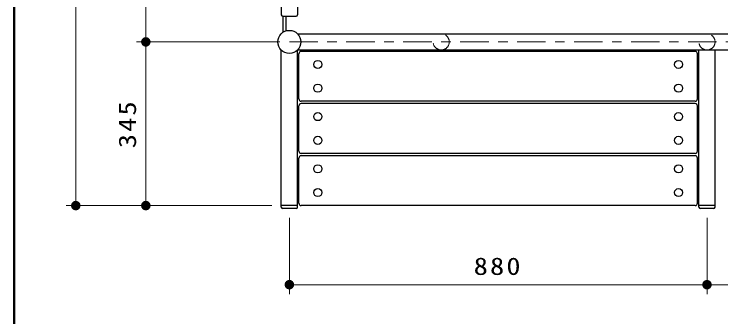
# Model space of a CAD drawing. Units: millimetres at full size, sheet at 1:20. Extents: x -7318 to 0, y -237 to 5140.
# Drawn here: x -7300 to -5811, y 3278 to 3916 of the extents above; entities that cross this region are included whole.
import ezdxf

# ---------------------------------------------------------------- set-up
doc = ezdxf.new("R2010")
doc.units = ezdxf.units.MM
doc.header["$LTSCALE"] = 20
doc.linetypes.add('USER1', pattern=[4.5, 2.5, -2])
doc.linetypes.add('USER2', pattern=[6, 3, -1, 1, -1])
doc.layers.add('layer1', color=7, linetype='Continuous', lineweight=25)
doc.styles.add('ＭＳ ゴシック', font='')
doc.styles.get('ＭＳ ゴシック').set_extended_font_data('MS Gothic')

# ---------------------------------------------------------------- blocks, each defined once
blk = doc.blocks.new('filled_dot')
at = {"color": 0, "linetype": 'Continuous', "lineweight": -2, "const_width": 1.25}
blk.add_lwpolyline([(-0.625, 0, 1), (0.625, 0, 1)], format="xyb", close=True, dxfattribs=at)

msp = doc.modelspace()

# ---------------------------------------------------------------- linework, layer by layer
at = {"layer": 'layer1', "lineweight": 50}
msp.add_line((-7300, 5140), (-7300, 0), dxfattribs=at)
at = {"layer": 'layer1', "lineweight": 13}
for p, q in [((-7170.09, 3512.67), (-7170.09, 4817.67)), ((-7022.51, 3857.67), (-7022.51, 4817.67)), ((-6740.09, 3857.67), (-7042.51, 3857.67)), ((-6740.09, 3857.67), (-7042.51, 3857.67)), ((-7022.51, 3512.67), (-7022.51, 3857.67)), ((-6757.09, 3512.67), (-7190.09, 3512.67)), ((-6757.09, 3512.67), (-7042.51, 3512.67)), ((-6720.09, 3486.67), (-6720.09, 3326.04)), ((-5840.09, 3486.67), (-5840.09, 3326.04)), ((-5840.09, 3346.04), (-6720.09, 3346.04)), ((-5520.09, 3346.04), (-5840.09, 3346.04))]:
    msp.add_line(p, q, dxfattribs=at)
at = {"layer": 'layer1', "color": 3}
for p, q in [((-6737.09, 4172.35), (-6737.09, 3914.67)), ((-6703.09, 4181.46), (-6703.09, 3914.67)), ((-6734.09, 3911.67), (-6706.09, 3911.67)), ((-6733.09, 3878.2), (-6733.09, 3911.67)), ((-6727.09, 3880.94), (-6727.09, 3911.67)), ((-6702.73, 3874.67), (-5537.46, 3874.67)), ((-6737.09, 3509.67), (-6737.09, 3840.31)), ((-6703.09, 3509.67), (-6703.09, 3840.31)), ((-6702.73, 3840.67), (-5537.46, 3840.67)), ((-5857.09, 3509.67), (-5857.09, 3840.67)), ((-5823.09, 3509.67), (-5823.09, 3840.67)), ((-6703.09, 3512.67), (-6737.09, 3512.67)), ((-6706.09, 3506.67), (-6734.09, 3506.67)), ((-5823.09, 3512.67), (-5857.09, 3512.67)), ((-5826.09, 3506.67), (-5854.09, 3506.67))]:
    msp.add_line(p, q, dxfattribs=at)
at = {"layer": 'layer1', "linetype": 'USER2', "lineweight": 13}
msp.add_line((-6720.09, 3857.67), (-5520.09, 3857.67), dxfattribs=at)
at = {"layer": 'layer1', "color": 40}
for p, q in [((-6700.09, 3737.67), (-6700.09, 3832.67)), ((-5865.09, 3837.67), (-6695.09, 3837.67)), ((-5860.09, 3737.67), (-5860.09, 3832.67)), ((-5865.09, 3732.67), (-6695.09, 3732.67)), ((-5865.09, 3727.67), (-6695.09, 3727.67)), ((-6700.09, 3627.67), (-6700.09, 3722.67)), ((-5860.09, 3627.67), (-5860.09, 3722.67)), ((-5865.09, 3622.67), (-6695.09, 3622.67)), ((-6700.09, 3517.67), (-6700.09, 3612.67)), ((-5865.09, 3617.67), (-6695.09, 3617.67)), ((-5860.09, 3517.67), (-5860.09, 3612.67)), ((-5865.09, 3512.67), (-6695.09, 3512.67))]:
    msp.add_line(p, q, dxfattribs=at)
at = {"layer": 'layer1', "color": 3}
msp.add_circle((-6720.09, 3857.67), 24.3, dxfattribs=at)
at = {"layer": 'layer1', "color": 3, "linetype": 'USER1', "lineweight": 13}
for centre in [(-6400.09, 3857.67), (-5840.09, 3857.67)]:
    msp.add_circle(centre, 17, dxfattribs=at)
at = {"layer": 'layer1'}
for centre in [(-6660.09, 3810.17), (-5900.09, 3810.17), (-6660.09, 3760.17), (-5900.09, 3760.17), (-6660.09, 3700.17), (-5900.09, 3700.17), (-6660.09, 3650.17), (-5900.09, 3650.17), (-6660.09, 3590.17), (-5900.09, 3590.17), (-6660.09, 3540.17), (-5900.09, 3540.17)]:
    msp.add_circle(centre, 8.5, dxfattribs=at)
at = {"layer": 'layer1', "color": 3}
for centre, start, end in [((-6734.09, 3914.67), 180, 270), ((-6706.09, 3914.67), 270, 0), ((-6734.09, 3509.67), 180, 270), ((-6706.09, 3509.67), 270, 0), ((-5854.09, 3509.67), 180, 270), ((-5826.09, 3509.67), 270, 0)]:
    msp.add_arc(centre, 3, start, end, dxfattribs=at)
at = {"layer": 'layer1', "color": 40}
for centre, start, end in [((-6695.09, 3832.67), 90, 180), ((-5865.09, 3832.67), 0, 90), ((-6695.09, 3737.67), 180, 270), ((-6695.09, 3722.67), 90, 180), ((-5865.09, 3737.67), 270, 0), ((-5865.09, 3722.67), 0, 90), ((-6695.09, 3627.67), 180, 270), ((-5865.09, 3627.67), 270, 0), ((-6695.09, 3612.67), 90, 180), ((-5865.09, 3612.67), 0, 90), ((-6695.09, 3517.67), 180, 270), ((-5865.09, 3517.67), 270, 0)]:
    msp.add_arc(centre, 5, start, end, dxfattribs=at)

# ---------------------------------------------------------------- block references
at = {"layer": 'layer1', "lineweight": 13, "xscale": 8, "yscale": 8}
for p, rotation in [((-7022.51, 3857.67), 270), ((-7022.51, 3857.67), 90), ((-7170.09, 3512.67), 90), ((-7022.51, 3512.67), 90), ((-5840.09, 3346.04), 180)]:
    msp.add_blockref('filled_dot', p, dxfattribs=dict(at, rotation=rotation))
for p in [(-6720.09, 3346.04), (-5840.09, 3346.04)]:
    msp.add_blockref('filled_dot', p, dxfattribs=at)

# ---------------------------------------------------------------- texts
at = {"layer": 'layer1', "insert": (-7042.51, 3685.17), "char_height": 36.66, "attachment_point": 8, "rotation": 90, "style": 'ＭＳ ゴシック'}
msp.add_mtext('\\T1.15;\\W1.2;345', dxfattribs=at)
at = {"layer": 'layer1', "insert": (-6280.09, 3366.04), "char_height": 36.66, "attachment_point": 8, "style": 'ＭＳ ゴシック'}
msp.add_mtext('\\T1.15;\\W1.2;880', dxfattribs=at)

doc.saveas('drawing.dxf')
